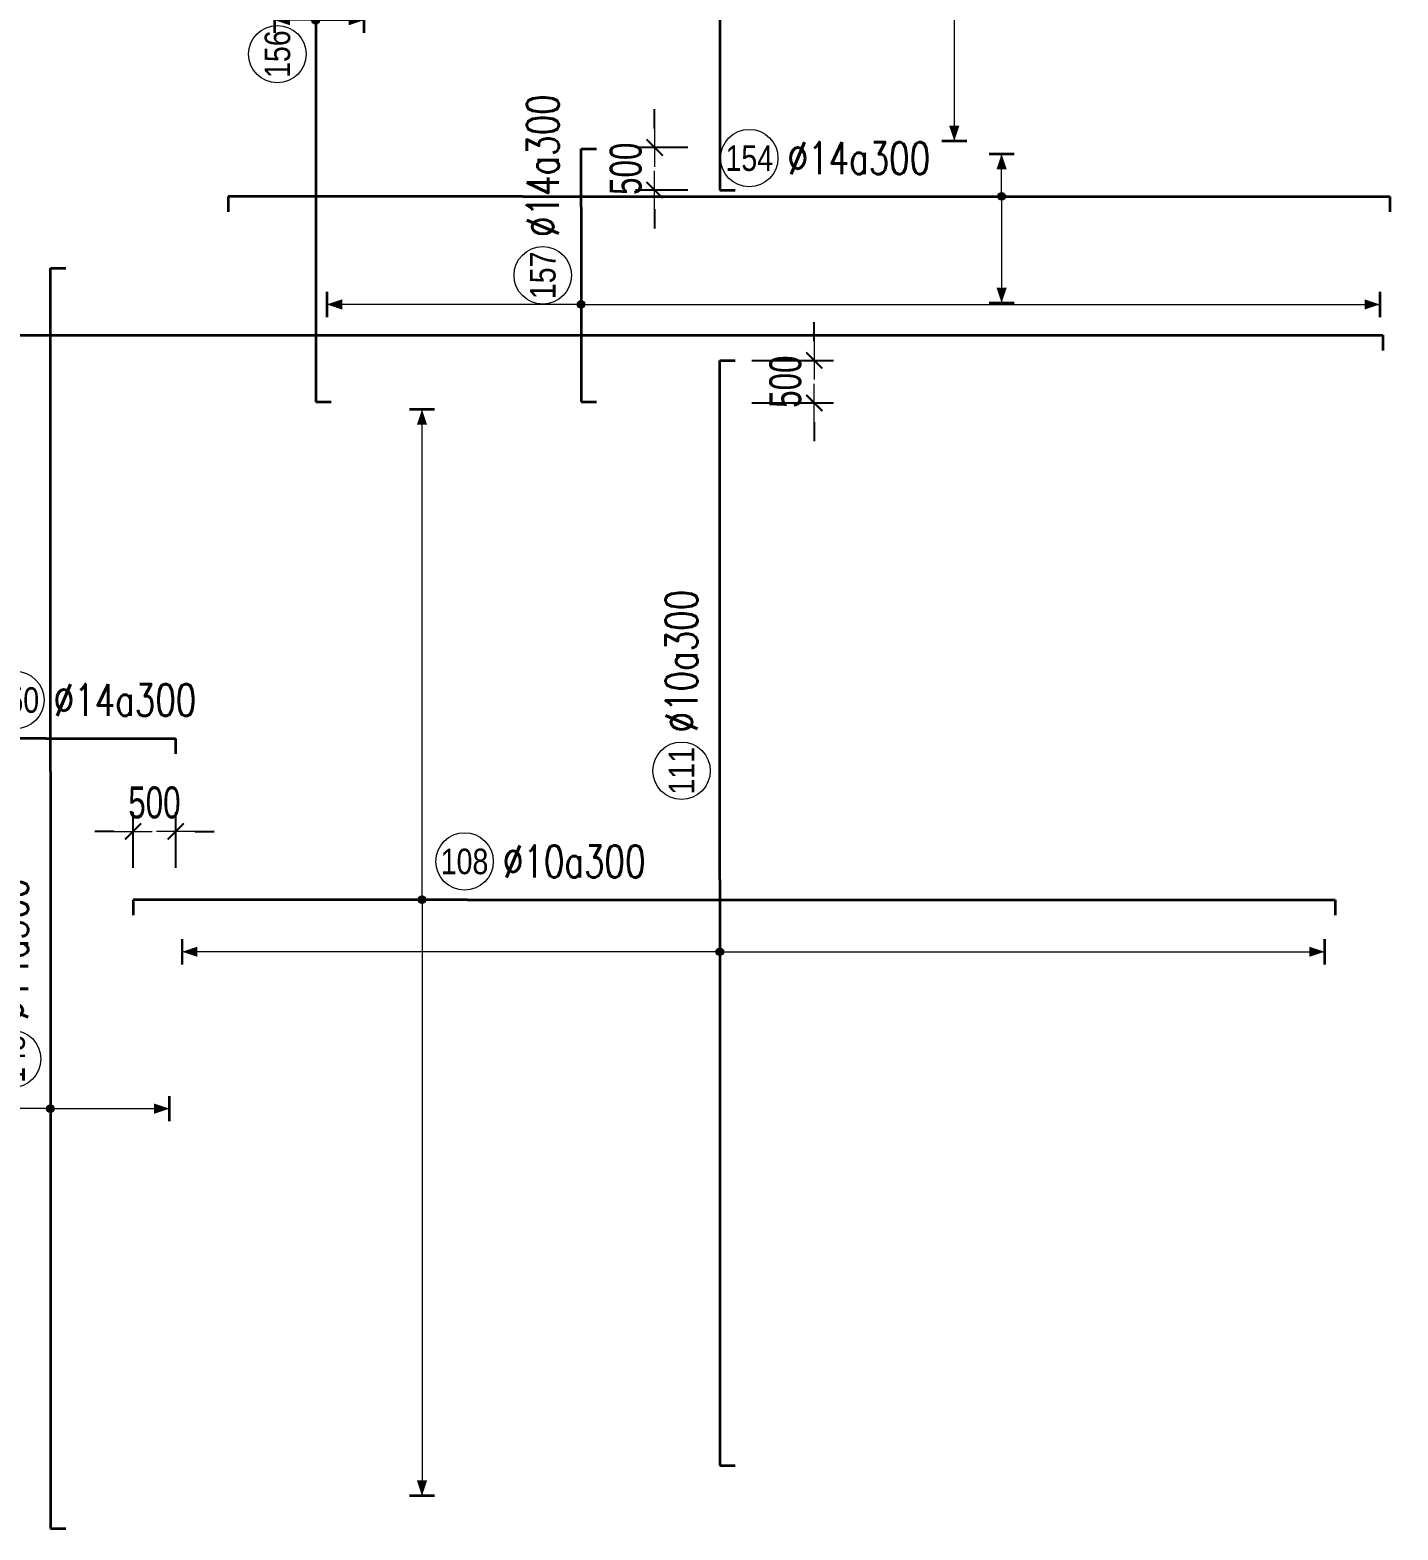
# Model space of a CAD drawing. Header units: millimetres. Extents: x -179076 to 505271, y -44005 to 99253.
# Drawn here: x 201759 to 217826, y 37464 to 55080 of the extents above; entities that cross this region are included whole.
import ezdxf
from ezdxf.enums import TextEntityAlignment as Align

# ---------------------------------------------------------------- set-up
doc = ezdxf.new("R2010")
doc.units = ezdxf.units.MM
doc.layers.get('0').update_dxf_attribs({"lineweight": 20})
doc.layers.get('Defpoints').update_dxf_attribs({"color": 151, "lineweight": 9})
for name, color, linetype, lineweight in [('NDC_S_DIM', 1, 'Continuous', 15), ('NDC_S_REBAR', 4, 'Continuous', 35), ('NDC_S_VN TEXT', 7, 'Continuous', 20)]:
    doc.layers.add(name, color=color, linetype=linetype, lineweight=lineweight)
doc.styles.add('ARIAL', font='arial.ttf', dxfattribs={"width": 0.8})
doc.styles.add('NDC_DIM', font='', dxfattribs={"width": 0.75})
doc.styles.add('NDC_EN TXT', font='romans.shx', dxfattribs={"width": 0.8})
doc.styles.get('NDC_DIM').set_extended_font_data('Dotum')
doc.dimstyles.new('NDC_dim_150', dxfattribs={"dimscale": 150, "dimtxt": 2.5, "dimasz": 1.5, "dimexe": 1.5, "dimexo": 2.5, "dimgap": 1, "dimtad": 1, "dimdec": 0, "dimzin": 0, "dimdsep": 46, "dimtxsty": 'NDC_DIM', "dimblk": 'DIMMARK', "dimcen": 0.09, "dimdle": 1.2, "dimclrd": 1, "dimclre": 1, "dimclrt": 3, "dimadec": 0, "dimazin": 0, "dimtfac": 1, "dimtdec": 0, "dimtix": 1, "dimtofl": 0, "dimtmove": 0, "dimatfit": 3, "dimfxl": 8, "dimfxlon": 1, "dimtolj": 1, "dimtzin": 0, "dimarcsym": 0})

# ---------------------------------------------------------------- blocks, each defined once
blk = doc.blocks.new('DIMMARK')
at = {"layer": 'NDC_S_DIM', "color": 1}
blk.add_line((-1.5, 0), (1, 0), dxfattribs=at)
at = {"layer": 'NDC_S_DIM', "color": 2, "const_width": 0.1}
blk.add_lwpolyline([(-0.424, -0.424), (0.424, 0.424)], dxfattribs=at)
blk = doc.blocks.new('*D375')
at = {"layer": 'Defpoints', "color": 0, "transparency": 16777216}
for p in [(209096, 53700), (209861, 53700), (209861, 53200)]:
    blk.add_point(p, dxfattribs=at)
at = {"layer": 'NDC_S_DIM', "color": 1, "lineweight": -2, "transparency": 16777216}
for p, q in [((209096, 53925), (209096, 54150)), ((209486, 53700), (208871, 53700)), ((209486, 53200), (208871, 53200)), ((209096, 52975), (209096, 52750))]:
    blk.add_line(p, q, dxfattribs=at)
at = {"layer": 'NDC_S_DIM', "color": 1, "lineweight": -2, "transparency": 16777216, "xscale": 225, "yscale": 225, "zscale": 225}
for p, rotation in [((209096, 53700), 270), ((209096, 53200), 90)]:
    blk.add_blockref('DIMMARK', p, dxfattribs=dict(at, rotation=rotation))
at = {"layer": 'NDC_S_DIM', "color": 3, "transparency": 16777216, "insert": (208758, 53450), "char_height": 375, "attachment_point": 5, "rotation": 90, "style": 'NDC_DIM'}
blk.add_mtext('\\A1;500', dxfattribs=at)
blk = doc.blocks.new('*D376')
at = {"layer": 'Defpoints', "color": 0, "transparency": 16777216}
for p in [(209861, 51200), (209861, 50700), (210971, 50700)]:
    blk.add_point(p, dxfattribs=at)
at = {"layer": 'NDC_S_DIM', "color": 1, "lineweight": -2, "transparency": 16777216}
for p, q in [((210971, 51425), (210971, 51650)), ((210236, 51200), (211196, 51200)), ((210236, 50700), (211196, 50700)), ((210971, 50475), (210971, 50250))]:
    blk.add_line(p, q, dxfattribs=at)
at = {"layer": 'NDC_S_DIM', "color": 1, "lineweight": -2, "transparency": 16777216, "xscale": 225, "yscale": 225, "zscale": 225}
for p, rotation in [((210971, 51200), 270), ((210971, 50700), 90)]:
    blk.add_blockref('DIMMARK', p, dxfattribs=dict(at, rotation=rotation))
at = {"layer": 'NDC_S_DIM', "color": 3, "transparency": 16777216, "insert": (210633, 50950), "char_height": 375, "attachment_point": 5, "rotation": 90, "style": 'NDC_DIM'}
blk.add_mtext('\\A1;500', dxfattribs=at)
blk = doc.blocks.new('*D377')
at = {"layer": 'Defpoints', "color": 0, "transparency": 16777216}
for p in [(203471, 45668), (202971, 44867), (203471, 44867)]:
    blk.add_point(p, dxfattribs=at)
at = {"layer": 'NDC_S_DIM', "color": 1, "lineweight": -2, "transparency": 16777216}
for p, q in [((202971, 45242), (202971, 45893)), ((203471, 45242), (203471, 45893)), ((202746, 45668), (202521, 45668)), ((203696, 45668), (203921, 45668))]:
    blk.add_line(p, q, dxfattribs=at)
at = {"layer": 'NDC_S_DIM', "color": 1, "lineweight": -2, "transparency": 16777216, "xscale": 225, "yscale": 225, "zscale": 225}
blk.add_blockref('DIMMARK', (202971, 45668), dxfattribs=at)
at = {"layer": 'NDC_S_DIM', "color": 1, "lineweight": -2, "transparency": 16777216, "xscale": 225, "yscale": 225, "zscale": 225, "rotation": 180}
blk.add_blockref('DIMMARK', (203471, 45668), dxfattribs=at)
at = {"layer": 'NDC_S_DIM', "color": 3, "transparency": 16777216, "insert": (203221, 46006), "char_height": 375, "attachment_point": 5, "style": 'NDC_DIM'}
blk.add_mtext('\\A1;500', dxfattribs=at)
blk = doc.blocks.new('*U558')
h = blk.add_hatch(color=6)
edge = h.paths.add_edge_path()
edge.add_arc((-3.55, 0), 0.3, 0, 360)
at = {"layer": 'NDC_S_DIM', "color": 8}
for q in [(-3.55, 38.39), (-3.55, -46.66)]:
    blk.add_line((-3.55, 0), q, dxfattribs=at)
for points in [[(-4.55, 38.39, 0.2, 0.2, 0), (-2.55, 38.39, 0, 0, 0)], [(-4.55, -46.66, 0.2, 0.2, 0), (-2.55, -46.66, 0, 0, 0)]]:
    blk.add_lwpolyline(points, format="xyseb", dxfattribs=at)
at = {"layer": 'NDC_S_DIM'}
blk.add_circle((-0.22, 3), 2.25, dxfattribs=at)
at = {"layer": 'NDC_S_DIM', "color": 6}
blk.add_circle((-3.55, 0), 0.3, dxfattribs=at)
at = {"layer": 'NDC_S_DIM', "color": 8}
for points in [[(-3.95, 37.19), (-3.55, 38.39), (-3.15, 37.19)], [(-3.95, -45.46), (-3.55, -46.66), (-3.15, -45.46)]]:
    blk.add_solid(points, dxfattribs=at)
at = {"layer": 'NDC_S_REBAR'}
for p, q in [((0, 0), (-26.16, 0)), ((-26.16, 0), (-26.16, -1.2)), ((0, 0), (67.96, 0)), ((67.96, 0), (67.96, -1.2)), ((-26.16, -1.2), (-26.16, -1.2)), ((67.96, -1.2), (67.96, -1.2))]:
    blk.add_line(p, q, dxfattribs=at)
at = {"layer": 'NDC_S_VN TEXT', "style": 'ARIAL', "width": 0.8}
blk.add_attdef('KHT', text='', height=2, dxfattribs=at).set_placement((-0.22, 3), align=Align.MIDDLE_CENTER)
at = {"layer": 'NDC_S_VN TEXT', "color": 3, "style": 'NDC_EN TXT', "width": 0.75}
blk.add_attdef('DKT', (2.78, 1.75), '', height=2.5, dxfattribs=at)
blk = doc.blocks.new('*U559')
h = blk.add_hatch(color=6)
edge = h.paths.add_edge_path()
edge.add_arc((13.48, 0), 0.3, 0, 360)
at = {"layer": 'NDC_S_DIM', "color": 8}
for q in [(13.48, 21.35), (13.48, -34.98)]:
    blk.add_line((13.48, 0), q, dxfattribs=at)
for points in [[(12.48, 21.35, 0.2, 0.2, 0), (14.48, 21.35, 0, 0, 0)], [(12.48, -34.98, 0.2, 0.2, 0), (14.48, -34.98, 0, 0, 0)]]:
    blk.add_lwpolyline(points, format="xyseb", dxfattribs=at)
at = {"layer": 'NDC_S_DIM'}
blk.add_circle((10.66, 3), 2.25, dxfattribs=at)
at = {"layer": 'NDC_S_DIM', "color": 6}
blk.add_circle((13.48, 0), 0.3, dxfattribs=at)
at = {"layer": 'NDC_S_DIM', "color": 8}
for points in [[(13.08, 20.15), (13.48, 21.35), (13.88, 20.15)], [(13.08, -33.78), (13.48, -34.98), (13.88, -33.78)]]:
    blk.add_solid(points, dxfattribs=at)
at = {"layer": 'NDC_S_REBAR'}
for p, q in [((0, 0), (-43.37, 0)), ((-43.37, 0), (-43.37, -1.2)), ((0, 0), (48.22, 0)), ((48.22, 0), (48.22, -1.2)), ((-43.37, -1.2), (-43.37, -1.2)), ((48.22, -1.2), (48.22, -1.2))]:
    blk.add_line(p, q, dxfattribs=at)
at = {"layer": 'NDC_S_VN TEXT', "style": 'ARIAL', "width": 0.8}
blk.add_attdef('KHT', text='', height=2, dxfattribs=at).set_placement((10.66, 3), align=Align.MIDDLE_CENTER)
at = {"layer": 'NDC_S_VN TEXT', "color": 3, "style": 'NDC_EN TXT', "width": 0.75}
blk.add_attdef('DKT', (13.66, 1.75), '', height=2.5, dxfattribs=at)
blk = doc.blocks.new('*U590')
h = blk.add_hatch(color=6)
edge = h.paths.add_edge_path()
edge.add_arc((-5.66, 0), 0.3, 0, 360)
at = {"layer": 'NDC_S_DIM', "color": 8}
for q in [(-5.66, 25.75), (-5.66, -61.88)]:
    blk.add_line((-5.66, 0), q, dxfattribs=at)
for points in [[(-6.66, 25.75, 0.2, 0.2, 0), (-4.66, 25.75, 0, 0, 0)], [(-6.66, -61.88, 0.2, 0.2, 0), (-4.66, -61.88, 0, 0, 0)]]:
    blk.add_lwpolyline(points, format="xyseb", dxfattribs=at)
at = {"layer": 'NDC_S_DIM'}
blk.add_circle((-2.39, 3), 2.25, dxfattribs=at)
at = {"layer": 'NDC_S_DIM', "color": 6}
blk.add_circle((-5.66, 0), 0.3, dxfattribs=at)
at = {"layer": 'NDC_S_DIM', "color": 8}
for points in [[(-6.06, 24.55), (-5.66, 25.75), (-5.26, 24.55)], [(-6.06, -60.68), (-5.66, -61.88), (-5.26, -60.68)]]:
    blk.add_solid(points, dxfattribs=at)
at = {"layer": 'NDC_S_REBAR'}
for p, q in [((0, 0), (-9.73, 0)), ((-9.73, 0), (-9.73, -1.2)), ((0, 0), (10.15, 0)), ((10.15, 0), (10.15, -1.2)), ((-9.73, -1.2), (-9.73, -1.2)), ((10.15, -1.2), (10.15, -1.2))]:
    blk.add_line(p, q, dxfattribs=at)
at = {"layer": 'NDC_S_VN TEXT', "style": 'ARIAL', "width": 0.8}
blk.add_attdef('KHT', text='', height=2, dxfattribs=at).set_placement((-2.39, 3), align=Align.MIDDLE_CENTER)
at = {"layer": 'NDC_S_VN TEXT', "color": 3, "style": 'NDC_EN TXT', "width": 0.75}
blk.add_attdef('DKT', (0.61, 1.75), '', height=2.5, dxfattribs=at)
blk = doc.blocks.new('*U575')
h = blk.add_hatch(color=6)
edge = h.paths.add_edge_path()
edge.add_arc((-5.66, 0), 0.3, 0, 360)
at = {"layer": 'NDC_S_DIM', "color": 8}
for q in [(-5.66, 42.1), (-5.66, -47.35)]:
    blk.add_line((-5.66, 0), q, dxfattribs=at)
for points in [[(-6.66, 42.1, 0.2, 0.2, 0), (-4.66, 42.1, 0, 0, 0)], [(-6.66, -47.35, 0.2, 0.2, 0), (-4.66, -47.35, 0, 0, 0)]]:
    blk.add_lwpolyline(points, format="xyseb", dxfattribs=at)
at = {"layer": 'NDC_S_DIM'}
blk.add_circle((8.51, 3), 2.25, dxfattribs=at)
at = {"layer": 'NDC_S_DIM', "color": 6}
blk.add_circle((-5.66, 0), 0.3, dxfattribs=at)
at = {"layer": 'NDC_S_DIM', "color": 8}
for points in [[(-6.06, 40.9), (-5.66, 42.1), (-5.26, 40.9)], [(-6.06, -46.15), (-5.66, -47.35), (-5.26, -46.15)]]:
    blk.add_solid(points, dxfattribs=at)
at = {"layer": 'NDC_S_REBAR'}
for p, q in [((0, 0), (-45.89, 0)), ((-45.89, 0), (-45.89, -1.2)), ((0, 0), (40.64, 0)), ((40.64, 0), (40.64, -1.2)), ((-45.89, -1.2), (-45.89, -1.2)), ((40.64, -1.2), (40.64, -1.2))]:
    blk.add_line(p, q, dxfattribs=at)
at = {"layer": 'NDC_S_VN TEXT', "style": 'ARIAL', "width": 0.8}
blk.add_attdef('KHT', text='', height=2, dxfattribs=at).set_placement((8.51, 3), align=Align.MIDDLE_CENTER)
at = {"layer": 'NDC_S_VN TEXT', "color": 3, "style": 'NDC_EN TXT', "width": 0.75}
blk.add_attdef('DKT', (11.51, 1.75), '', height=2.5, dxfattribs=at)
blk = doc.blocks.new('*U609')
h = blk.add_hatch(color=6)
edge = h.paths.add_edge_path()
edge.add_arc((-26.39, 0), 0.3, 0, 360)
at = {"layer": 'NDC_S_DIM', "color": 8}
for q in [(-26.39, 9.68), (-26.39, -9.32)]:
    blk.add_line((-26.39, 0), q, dxfattribs=at)
for points in [[(-27.39, 9.68, 0.2, 0.2, 0), (-25.39, 9.68, 0, 0, 0)], [(-27.39, -9.32, 0.2, 0.2, 0), (-25.39, -9.32, 0, 0, 0)]]:
    blk.add_lwpolyline(points, format="xyseb", dxfattribs=at)
at = {"layer": 'NDC_S_DIM'}
blk.add_circle((-22.5, 3), 2.25, dxfattribs=at)
at = {"layer": 'NDC_S_DIM', "color": 6}
blk.add_circle((-26.39, 0), 0.3, dxfattribs=at)
at = {"layer": 'NDC_S_DIM', "color": 8}
for points in [[(-26.79, 8.48), (-26.39, 9.68), (-25.99, 8.48)], [(-26.79, -8.12), (-26.39, -9.32), (-25.99, -8.12)]]:
    blk.add_solid(points, dxfattribs=at)
at = {"layer": 'NDC_S_REBAR'}
for p, q in [((0, 0), (-59.27, 0)), ((-59.27, 0), (-59.27, -1.2)), ((0, 0), (39.42, 0)), ((39.42, 0), (39.42, -1.2)), ((-59.27, -1.2), (-59.27, -1.2)), ((39.42, -1.2), (39.42, -1.2))]:
    blk.add_line(p, q, dxfattribs=at)
at = {"layer": 'NDC_S_VN TEXT', "style": 'ARIAL', "width": 0.8}
blk.add_attdef('KHT', text='', height=2, dxfattribs=at).set_placement((-22.5, 3), align=Align.MIDDLE_CENTER)
at = {"layer": 'NDC_S_VN TEXT', "color": 3, "style": 'NDC_EN TXT', "width": 0.75}
blk.add_attdef('DKT', (-19.5, 1.75), '', height=2.5, dxfattribs=at)
blk = doc.blocks.new('*U598')
h = blk.add_hatch(color=6)
edge = h.paths.add_edge_path()
edge.add_arc((-5.66, 0), 0.3, 0, 360)
at = {"layer": 'NDC_S_DIM', "color": 8}
for q in [(-5.66, 26.77), (-5.66, -52.67)]:
    blk.add_line((-5.66, 0), q, dxfattribs=at)
for points in [[(-6.66, 26.77, 0.2, 0.2, 0), (-4.66, 26.77, 0, 0, 0)], [(-6.66, -52.67, 0.2, 0.2, 0), (-4.66, -52.67, 0, 0, 0)]]:
    blk.add_lwpolyline(points, format="xyseb", dxfattribs=at)
at = {"layer": 'NDC_S_DIM'}
blk.add_circle((-2.39, 3), 2.25, dxfattribs=at)
at = {"layer": 'NDC_S_DIM', "color": 6}
blk.add_circle((-5.66, 0), 0.3, dxfattribs=at)
at = {"layer": 'NDC_S_DIM', "color": 8}
for points in [[(-6.06, 25.57), (-5.66, 26.77), (-5.26, 25.57)], [(-6.06, -51.47), (-5.66, -52.67), (-5.26, -51.47)]]:
    blk.add_solid(points, dxfattribs=at)
at = {"layer": 'NDC_S_REBAR'}
for p, q in [((0, 0), (-25.91, 0)), ((-25.91, 0), (-25.91, -1.2)), ((0, 0), (38.09, 0)), ((38.09, 0), (38.09, -1.2)), ((-25.91, -1.2), (-25.91, -1.2)), ((38.09, -1.2), (38.09, -1.2))]:
    blk.add_line(p, q, dxfattribs=at)
at = {"layer": 'NDC_S_VN TEXT', "style": 'ARIAL', "width": 0.8}
blk.add_attdef('KHT', text='', height=2, dxfattribs=at).set_placement((-2.39, 3), align=Align.MIDDLE_CENTER)
at = {"layer": 'NDC_S_VN TEXT', "color": 3, "style": 'NDC_EN TXT', "width": 0.75}
blk.add_attdef('DKT', (0.61, 1.75), '', height=2.5, dxfattribs=at)
blk = doc.blocks.new('*U599')
h = blk.add_hatch(color=6)
edge = h.paths.add_edge_path()
edge.add_arc((-7.62, 0), 0.3, 0, 360)
at = {"layer": 'NDC_S_DIM', "color": 8}
for q in [(-7.62, 19.9), (-7.62, -62.55)]:
    blk.add_line((-7.62, 0), q, dxfattribs=at)
for points in [[(-8.62, 19.9, 0.2, 0.2, 0), (-6.62, 19.9, 0, 0, 0)], [(-8.62, -62.55, 0.2, 0.2, 0), (-6.62, -62.55, 0, 0, 0)]]:
    blk.add_lwpolyline(points, format="xyseb", dxfattribs=at)
at = {"layer": 'NDC_S_DIM'}
blk.add_circle((-5.34, 3), 2.25, dxfattribs=at)
at = {"layer": 'NDC_S_DIM', "color": 6}
blk.add_circle((-7.62, 0), 0.3, dxfattribs=at)
at = {"layer": 'NDC_S_DIM', "color": 8}
for points in [[(-8.02, 18.7), (-7.62, 19.9), (-7.22, 18.7)], [(-8.02, -61.35), (-7.62, -62.55), (-7.22, -61.35)]]:
    blk.add_solid(points, dxfattribs=at)
at = {"layer": 'NDC_S_REBAR'}
for p, q in [((0, 0), (-15.24, 0)), ((-15.24, 0), (-15.24, -1.2)), ((0, 0), (4.56, 0)), ((4.56, 0), (4.56, -1.2)), ((-15.24, -1.2), (-15.24, -1.2)), ((4.56, -1.2), (4.56, -1.2))]:
    blk.add_line(p, q, dxfattribs=at)
at = {"layer": 'NDC_S_VN TEXT', "style": 'ARIAL', "width": 0.8}
blk.add_attdef('KHT', text='', height=2, dxfattribs=at).set_placement((-5.34, 3), align=Align.MIDDLE_CENTER)
at = {"layer": 'NDC_S_VN TEXT', "color": 3, "style": 'NDC_EN TXT', "width": 0.75}
blk.add_attdef('DKT', (-2.34, 1.75), '', height=2.5, dxfattribs=at)
blk = doc.blocks.new('*U580')
at = {"layer": 'NDC_S_REBAR'}
for p, q in [((0, 0), (281.19, 0)), ((281.19, 0), (281.19, -1.2)), ((281.19, -1.2), (281.19, -1.2))]:
    blk.add_line(p, q, dxfattribs=at)
at = {"layer": 'NDC_S_VN TEXT', "style": 'ARIAL', "width": 0.8}
blk.add_attdef('KHT', text='', height=2, dxfattribs=at).set_placement((35.24, -3.03), align=Align.MIDDLE_CENTER)
at = {"layer": 'NDC_S_VN TEXT', "color": 3, "style": 'NDC_EN TXT', "width": 0.75}
blk.add_attdef('DKT', (38.24, -4.28), '', height=2.5, dxfattribs=at)
blk = doc.blocks.new('*U581')
h = blk.add_hatch(color=6)
edge = h.paths.add_edge_path()
edge.add_arc((37.5, 0), 0.3, 0, 360)
at = {"layer": 'NDC_S_DIM', "color": 8}
for q in [(37.5, 3.33), (37.5, -8.34)]:
    blk.add_line((37.5, 0), q, dxfattribs=at)
for points in [[(36.5, 3.33, 0.2, 0.2, 0), (38.5, 3.33, 0, 0, 0)], [(36.5, -8.34, 0.2, 0.2, 0), (38.5, -8.34, 0, 0, 0)]]:
    blk.add_lwpolyline(points, format="xyseb", dxfattribs=at)
at = {"layer": 'NDC_S_DIM'}
blk.add_circle((17.74, 3), 2.25, dxfattribs=at)
at = {"layer": 'NDC_S_DIM', "color": 6}
blk.add_circle((37.5, 0), 0.3, dxfattribs=at)
at = {"layer": 'NDC_S_DIM', "color": 8}
for points in [[(37.1, 2.13), (37.5, 3.33), (37.9, 2.13)], [(37.1, -7.14), (37.5, -8.34), (37.9, -7.14)]]:
    blk.add_solid(points, dxfattribs=at)
at = {"layer": 'NDC_S_REBAR'}
for p, q in [((0, 0), (-23.06, 0)), ((-23.06, 0), (-23.06, -1.2)), ((0, 0), (67.89, 0)), ((67.89, 0), (67.89, -1.2)), ((-23.06, -1.2), (-23.06, -1.2)), ((67.89, -1.2), (67.89, -1.2))]:
    blk.add_line(p, q, dxfattribs=at)
at = {"layer": 'NDC_S_VN TEXT', "style": 'ARIAL', "width": 0.8}
blk.add_attdef('KHT', text='', height=2, dxfattribs=at).set_placement((17.74, 3), align=Align.MIDDLE_CENTER)
at = {"layer": 'NDC_S_VN TEXT', "color": 3, "style": 'NDC_EN TXT', "width": 0.75}
blk.add_attdef('DKT', (20.74, 1.75), '', height=2.5, dxfattribs=at)
blk = doc.blocks.new('*U625')
h = blk.add_hatch(color=6)
edge = h.paths.add_edge_path()
edge.add_arc((-5.86, 0), 0.3, 0, 360)
at = {"layer": 'NDC_S_DIM', "color": 8}
for q in [(-5.86, 3.22), (-5.86, -3.78)]:
    blk.add_line((-5.86, 0), q, dxfattribs=at)
for points in [[(-6.86, 3.22, 0.2, 0.2, 0), (-4.86, 3.22, 0, 0, 0)], [(-6.86, -3.78, 0.2, 0.2, 0), (-4.86, -3.78, 0, 0, 0)]]:
    blk.add_lwpolyline(points, format="xyseb", dxfattribs=at)
at = {"layer": 'NDC_S_DIM'}
blk.add_circle((-8.52, 3), 2.25, dxfattribs=at)
at = {"layer": 'NDC_S_DIM', "color": 6}
blk.add_circle((-5.86, 0), 0.3, dxfattribs=at)
at = {"layer": 'NDC_S_DIM', "color": 8}
for points in [[(-6.26, 2.02), (-5.86, 3.22), (-5.46, 2.02)], [(-6.26, -2.58), (-5.86, -3.78), (-5.46, -2.58)]]:
    blk.add_solid(points, dxfattribs=at)
at = {"layer": 'NDC_S_REBAR'}
for p, q in [((0, 0), (-35.73, 0)), ((-35.73, 0), (-35.73, -1.2)), ((0, 0), (9.41, 0)), ((9.41, 0), (9.41, -1.2)), ((-35.73, -1.2), (-35.73, -1.2)), ((9.41, -1.2), (9.41, -1.2))]:
    blk.add_line(p, q, dxfattribs=at)
at = {"layer": 'NDC_S_VN TEXT', "style": 'ARIAL', "width": 0.8}
blk.add_attdef('KHT', text='', height=2, dxfattribs=at).set_placement((-8.52, 3), align=Align.MIDDLE_CENTER)
at = {"layer": 'NDC_S_VN TEXT', "color": 3, "style": 'NDC_EN TXT', "width": 0.75}
blk.add_attdef('DKT', (-5.52, 1.75), '', height=2.5, dxfattribs=at)

msp = doc.modelspace()

# ---------------------------------------------------------------- block references
at = {"xscale": 150, "yscale": 150, "zscale": 150, "rotation": 90}
for name, p, values in [('*U598', (209861.4, 57085.7), {'KHT': '120', 'DKT': '%%C10a300'}), ('*U625', (205115, 56074.2), {'KHT': '156', 'DKT': '%%C14a100'}), ('*U599', (208232, 52999.9), {'KHT': '157', 'DKT': '%%c14a300'}), ('*U609', (201999, 46371), {'KHT': '148', 'DKT': '%%c14a300'}), ('*U575', (209861.4, 45103.6), {'KHT': '111', 'DKT': '%%C10a300'})]:
    msp.add_blockref(name, p, dxfattribs=at).add_auto_attribs(values)
at = {"xscale": 150, "yscale": 150, "zscale": 150}
for name, p, values in [('*U559', (210592.9, 59022.7), {'KHT': '122', 'DKT': '%%C10a300'}), ('*U581', (207545.8, 53125.4), {'KHT': '154', 'DKT': '%%c14a300'}), ('*U590', (201945.8, 46761.2), {'KHT': '150', 'DKT': '%%c14a300'}), ('*U558', (206896, 44865.8), {'KHT': '108', 'DKT': '%%C10a300'})]:
    msp.add_blockref(name, p, dxfattribs=at).add_auto_attribs(values)
msp.add_blockref('*U580', (175471.4, 51494.3), dxfattribs=at)

# ---------------------------------------------------------------- dimensions: what is measured, and where the dimension line sits
at = {"layer": 'NDC_S_DIM'}
for base, p1, p2, picture, middle in [((209095.7, 53700), (209860.6, 53200), (209860.6, 53700), '*D375', (208757.9, 53450)), ((210970.9, 50700), (209860.6, 51200), (209860.6, 50700), '*D376', (210633.1, 50950))]:
    dim = msp.add_linear_dim(base=base, p1=p1, p2=p2, angle=90, dimstyle='NDC_dim_150', dxfattribs=at)
    dim.commit()
    dim.dimension.update_dxf_attribs({"geometry": picture, "text_midpoint": middle})
dim = msp.add_linear_dim(base=(203470.9, 45667.8), p1=(202970.9, 44866.6), p2=(203470.9, 44866.6), dimstyle='NDC_dim_150', dxfattribs=at)
dim.commit()
dim.dimension.update_dxf_attribs({"geometry": '*D377', "text_midpoint": (203220.9, 46005.5)})

doc.saveas('drawing.dxf')
